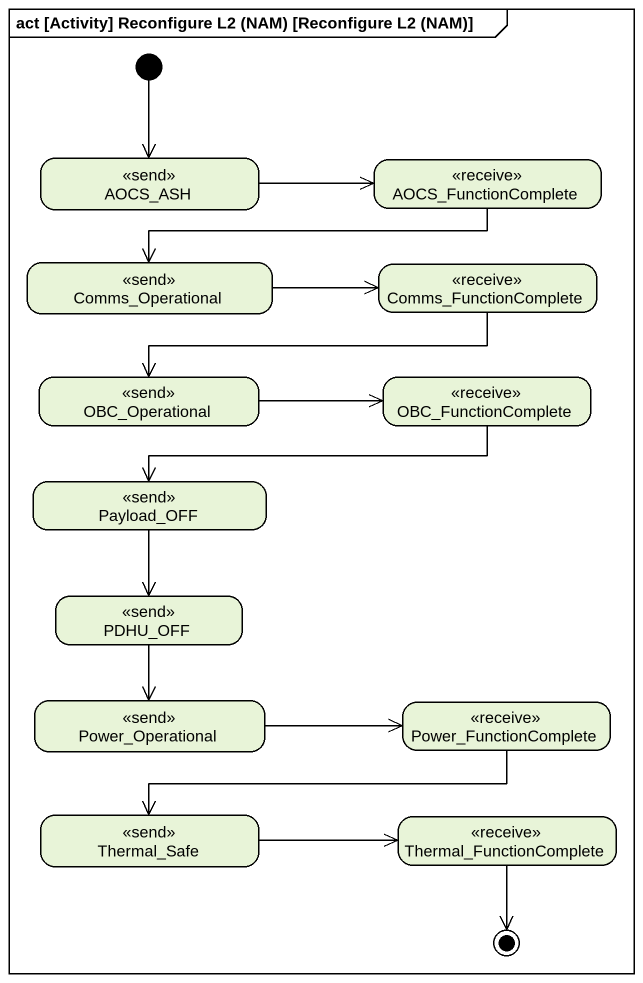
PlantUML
@startuml
mainframe act [Activity] Reconfigure L2 (NAM) [Reconfigure L2 (NAM)]
hide empty description
state AOCS_ASH <<send>>
state AOCS_FunctionComplete <<receive>>
state Comms_Operational <<send>>
state Comms_FunctionComplete <<receive>>
state OBC_Operational <<send>>
state OBC_FunctionComplete <<receive>>
state Payload_OFF <<send>>
state PDHU_OFF <<send>>
state Power_Operational <<send>>
state Power_FunctionComplete <<receive>>
state Thermal_Safe <<send>>
state Thermal_FunctionComplete <<receive>>
[*] --> AOCS_ASH
AOCS_ASH -right-> AOCS_FunctionComplete
AOCS_FunctionComplete -left-> Comms_Operational
Comms_Operational -right-> Comms_FunctionComplete
Comms_FunctionComplete -left-> OBC_Operational
OBC_Operational -right-> OBC_FunctionComplete
OBC_FunctionComplete -left-> Payload_OFF
Payload_OFF --> PDHU_OFF
PDHU_OFF --> Power_Operational
Power_Operational -right-> Power_FunctionComplete
Power_FunctionComplete -left-> Thermal_Safe
Thermal_Safe -right-> Thermal_FunctionComplete
Thermal_FunctionComplete --> [*]
@enduml
